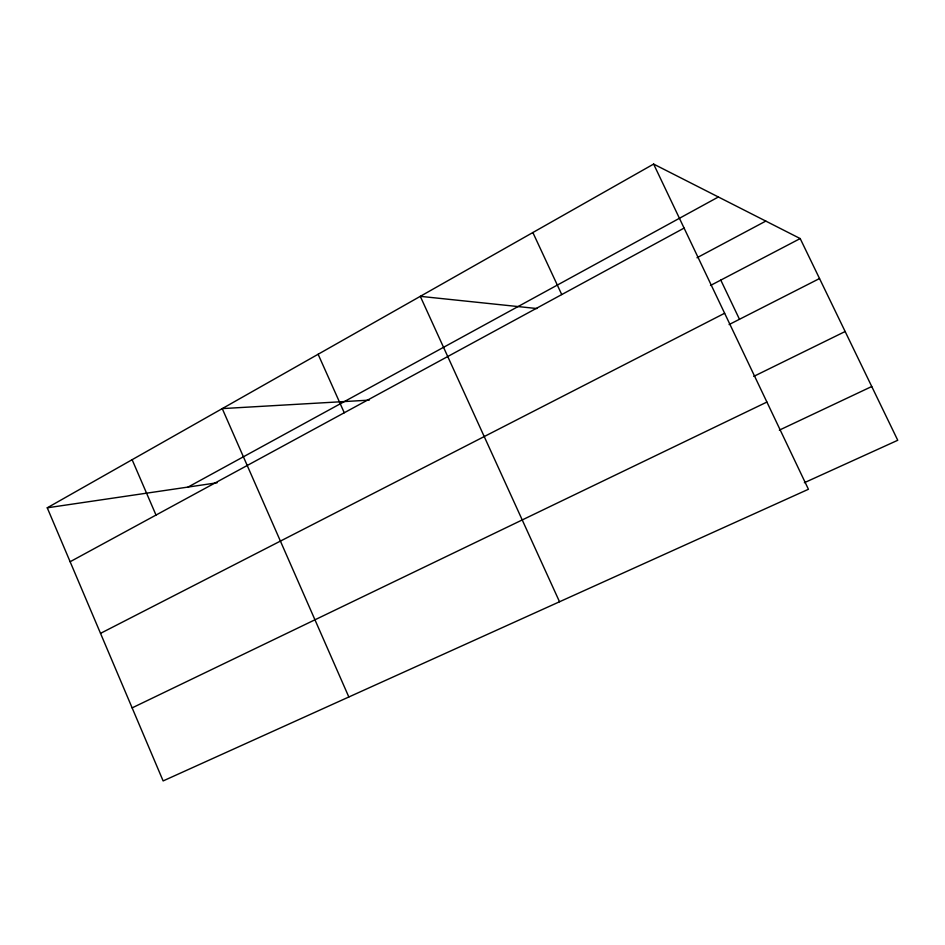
<?xml version="1.0" encoding="UTF-8"?>
<svg xmlns="http://www.w3.org/2000/svg" width="945" height="945" viewBox="0 0 945 945"><rect width="100%" height="100%" fill="white"/><g stroke="black" fill="none" stroke-linecap="round" stroke-linejoin="round"><path stroke-width="1.42" d="M653.621 164.076L808.424 489.274L163.131 780.924L47.25 507.808L653.621 164.076L800.191 238.565L897.75 440.276L804.36 482.706M188.067 487.065L718.377 196.985M70.131 561.732L684.085 228.088M697.008 257.749L765.804 221.095M710.486 285.484L800.191 238.565M100.524 633.363L724.638 313.256M729.091 324.572L819.528 278.539M753.756 376.382L845.149 331.518M132.135 707.876L766.903 402.062M779.341 430.14L871.739 386.517M47.25 507.808L217.078 482.789M369.247 400.125L222.252 408.606L348.835 696.985M536.961 308.542L420.301 296.34L559.523 601.764M720.787 280.098L739.474 319.28M532.862 232.529L561.743 294.568M318.122 354.269L344.263 412.752M132.123 459.695L156.008 515.06"/></g></svg>
